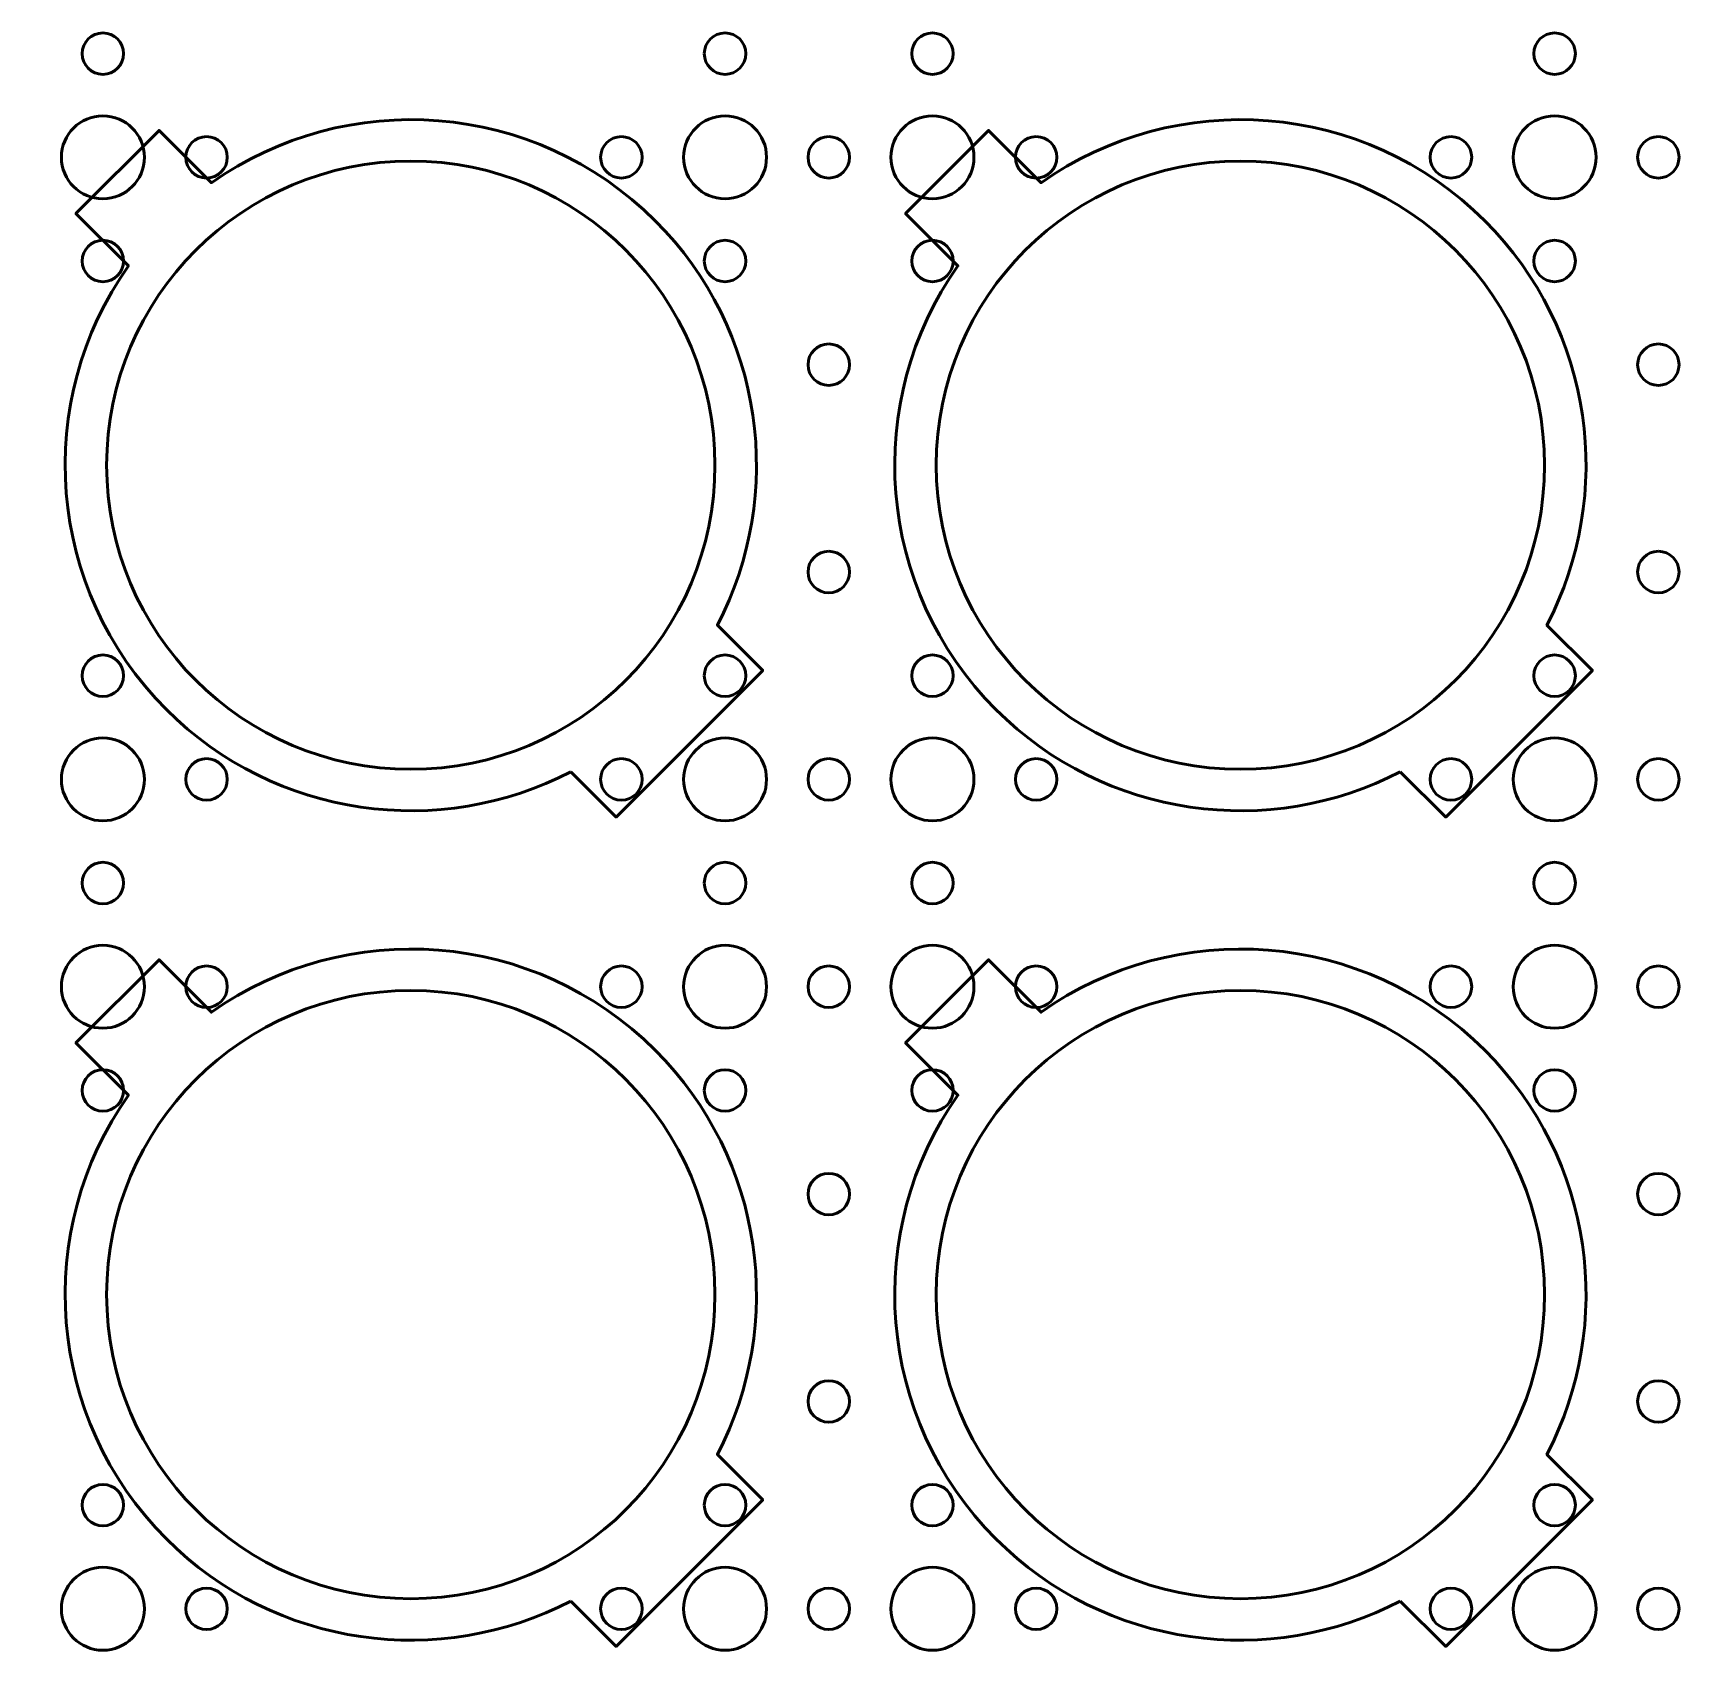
# Model space of a CAD drawing. Header units: centimetres. Extents: x -25 to 25, y -21 to 21.
# Drawn here: x -12.76 to -0.85, y -2.69 to 9.15 of the extents above; entities that cross this region are included whole.
import ezdxf

# ---------------------------------------------------------------- set-up
doc = ezdxf.new("R2010")
doc.units = ezdxf.units.CM
doc.header["$MEASUREMENT"] = 0
doc.layers.add('Layer 1', color=7, linetype='Continuous')

msp = doc.modelspace()

# ---------------------------------------------------------------- linework, layer by layer
at = {"layer": 'Layer 1', "lineweight": 53}
for centre in [(-10.02284, 6.02285), (-4.02284, 6.02285), (-10.02284, 0.02285), (-4.02284, 0.02285)]:
    msp.add_ellipse(centre, major_axis=(0, 2.2), ratio=1, dxfattribs=at)
for points in [[(-12.4, 9.00002), (-12.4, 9.08286), (-12.33284, 9.15002), (-12.25, 9.15002), (-12.25, 9.15002), (-12.16716, 9.15002), (-12.1, 9.08286), (-12.1, 9.00002), (-12.1, 9.00002), (-12.1, 8.91718), (-12.16716, 8.85002), (-12.25, 8.85002), (-12.25, 8.85002), (-12.33284, 8.85002), (-12.4, 8.91718), (-12.4, 9.00002)], [(-7.9, 9.00002), (-7.9, 9.08286), (-7.83284, 9.15002), (-7.75, 9.15002), (-7.75, 9.15002), (-7.66716, 9.15002), (-7.6, 9.08286), (-7.6, 9.00002), (-7.6, 9.00002), (-7.6, 8.91718), (-7.66716, 8.85002), (-7.75, 8.85002), (-7.75, 8.85002), (-7.83284, 8.85002), (-7.9, 8.91718), (-7.9, 9.00002)], [(-6.4, 9.00002), (-6.4, 9.08286), (-6.33284, 9.15002), (-6.25, 9.15002), (-6.25, 9.15002), (-6.16716, 9.15002), (-6.1, 9.08286), (-6.1, 9.00002), (-6.1, 9.00002), (-6.1, 8.91718), (-6.16716, 8.85002), (-6.25, 8.85002), (-6.25, 8.85002), (-6.33284, 8.85002), (-6.4, 8.91718), (-6.4, 9.00002)], [(-1.9, 9.00002), (-1.9, 9.08286), (-1.83284, 9.15002), (-1.75, 9.15002), (-1.75, 9.15002), (-1.66716, 9.15002), (-1.6, 9.08286), (-1.6, 9.00002), (-1.6, 9.00002), (-1.6, 8.91718), (-1.66716, 8.85002), (-1.75, 8.85002), (-1.75, 8.85002), (-1.83284, 8.85002), (-1.9, 8.91718), (-1.9, 9.00002)], [(-12.25, 8.55002), (-12.08431, 8.55002), (-11.95, 8.41571), (-11.95, 8.25002), (-11.95, 8.25002), (-11.95, 8.08433), (-12.08431, 7.95002), (-12.25, 7.95002), (-12.25, 7.95002), (-12.41569, 7.95002), (-12.55, 8.08433), (-12.55, 8.25002), (-12.55, 8.25002), (-12.55, 8.41571), (-12.41569, 8.55002), (-12.25, 8.55002)], [(-7.75, 8.55002), (-7.58431, 8.55002), (-7.45, 8.41571), (-7.45, 8.25002), (-7.45, 8.25002), (-7.45, 8.08433), (-7.58431, 7.95002), (-7.75, 7.95002), (-7.75, 7.95002), (-7.91569, 7.95002), (-8.05, 8.08433), (-8.05, 8.25002), (-8.05, 8.25002), (-8.05, 8.41571), (-7.91569, 8.55002), (-7.75, 8.55002)], [(-6.25, 8.55002), (-6.08431, 8.55002), (-5.95, 8.41571), (-5.95, 8.25002), (-5.95, 8.25002), (-5.95, 8.08433), (-6.08431, 7.95002), (-6.25, 7.95002), (-6.25, 7.95002), (-6.41569, 7.95002), (-6.55, 8.08433), (-6.55, 8.25002), (-6.55, 8.25002), (-6.55, 8.41571), (-6.41569, 8.55002), (-6.25, 8.55002)], [(-1.75, 8.55002), (-1.58431, 8.55002), (-1.45, 8.41571), (-1.45, 8.25002), (-1.45, 8.25002), (-1.45, 8.08433), (-1.58431, 7.95002), (-1.75, 7.95002), (-1.75, 7.95002), (-1.91569, 7.95002), (-2.05, 8.08433), (-2.05, 8.25002), (-2.05, 8.25002), (-2.05, 8.41571), (-1.91569, 8.55002), (-1.75, 8.55002)], [(-11.5, 8.40002), (-11.41716, 8.40002), (-11.35, 8.33286), (-11.35, 8.25002), (-11.35, 8.25002), (-11.35, 8.16718), (-11.41716, 8.10002), (-11.5, 8.10002), (-11.5, 8.10002), (-11.58284, 8.10002), (-11.65, 8.16718), (-11.65, 8.25002), (-11.65, 8.25002), (-11.65, 8.33286), (-11.58284, 8.40002), (-11.5, 8.40002)], [(-8.5, 8.40002), (-8.41716, 8.40002), (-8.35, 8.33286), (-8.35, 8.25002), (-8.35, 8.25002), (-8.35, 8.16718), (-8.41716, 8.10002), (-8.5, 8.10002), (-8.5, 8.10002), (-8.58284, 8.10002), (-8.65, 8.16718), (-8.65, 8.25002), (-8.65, 8.25002), (-8.65, 8.33286), (-8.58284, 8.40002), (-8.5, 8.40002)], [(-7, 8.40002), (-6.91716, 8.40002), (-6.85, 8.33286), (-6.85, 8.25002), (-6.85, 8.25002), (-6.85, 8.16718), (-6.91716, 8.10002), (-7, 8.10002), (-7, 8.10002), (-7.08284, 8.10002), (-7.15, 8.16718), (-7.15, 8.25002), (-7.15, 8.25002), (-7.15, 8.33286), (-7.08284, 8.40002), (-7, 8.40002)], [(-5.5, 8.40002), (-5.41716, 8.40002), (-5.35, 8.33286), (-5.35, 8.25002), (-5.35, 8.25002), (-5.35, 8.16718), (-5.41716, 8.10002), (-5.5, 8.10002), (-5.5, 8.10002), (-5.58284, 8.10002), (-5.65, 8.16718), (-5.65, 8.25002), (-5.65, 8.25002), (-5.65, 8.33286), (-5.58284, 8.40002), (-5.5, 8.40002)], [(-2.5, 8.40002), (-2.41716, 8.40002), (-2.35, 8.33286), (-2.35, 8.25002), (-2.35, 8.25002), (-2.35, 8.16718), (-2.41716, 8.10002), (-2.5, 8.10002), (-2.5, 8.10002), (-2.58284, 8.10002), (-2.65, 8.16718), (-2.65, 8.25002), (-2.65, 8.25002), (-2.65, 8.33286), (-2.58284, 8.40002), (-2.5, 8.40002)], [(-1, 8.40002), (-0.91716, 8.40002), (-0.85, 8.33286), (-0.85, 8.25002), (-0.85, 8.25002), (-0.85, 8.16718), (-0.91716, 8.10002), (-1, 8.10002), (-1, 8.10002), (-1.08284, 8.10002), (-1.15, 8.16718), (-1.15, 8.25002), (-1.15, 8.25002), (-1.15, 8.33286), (-1.08284, 8.40002), (-1, 8.40002)], [(-12.4, 7.50002), (-12.4, 7.58286), (-12.33284, 7.65002), (-12.25, 7.65002), (-12.25, 7.65002), (-12.16716, 7.65002), (-12.1, 7.58286), (-12.1, 7.50002), (-12.1, 7.50002), (-12.1, 7.41718), (-12.16716, 7.35002), (-12.25, 7.35002), (-12.25, 7.35002), (-12.33284, 7.35002), (-12.4, 7.41718), (-12.4, 7.50002)], [(-7.9, 7.50002), (-7.9, 7.58286), (-7.83284, 7.65002), (-7.75, 7.65002), (-7.75, 7.65002), (-7.66716, 7.65002), (-7.6, 7.58286), (-7.6, 7.50002), (-7.6, 7.50002), (-7.6, 7.41718), (-7.66716, 7.35002), (-7.75, 7.35002), (-7.75, 7.35002), (-7.83284, 7.35002), (-7.9, 7.41718), (-7.9, 7.50002)], [(-6.4, 7.50002), (-6.4, 7.58286), (-6.33284, 7.65002), (-6.25, 7.65002), (-6.25, 7.65002), (-6.16716, 7.65002), (-6.1, 7.58286), (-6.1, 7.50002), (-6.1, 7.50002), (-6.1, 7.41718), (-6.16716, 7.35002), (-6.25, 7.35002), (-6.25, 7.35002), (-6.33284, 7.35002), (-6.4, 7.41718), (-6.4, 7.50002)], [(-1.9, 7.50002), (-1.9, 7.58286), (-1.83284, 7.65002), (-1.75, 7.65002), (-1.75, 7.65002), (-1.66716, 7.65002), (-1.6, 7.58286), (-1.6, 7.50002), (-1.6, 7.50002), (-1.6, 7.41718), (-1.66716, 7.35002), (-1.75, 7.35002), (-1.75, 7.35002), (-1.83284, 7.35002), (-1.9, 7.41718), (-1.9, 7.50002)], [(-7, 6.90002), (-6.91716, 6.90002), (-6.85, 6.83286), (-6.85, 6.75002), (-6.85, 6.75002), (-6.85, 6.66718), (-6.91716, 6.60002), (-7, 6.60002), (-7, 6.60002), (-7.08284, 6.60002), (-7.15, 6.66718), (-7.15, 6.75002), (-7.15, 6.75002), (-7.15, 6.83286), (-7.08284, 6.90002), (-7, 6.90002)], [(-1, 6.90002), (-0.91716, 6.90002), (-0.85, 6.83286), (-0.85, 6.75002), (-0.85, 6.75002), (-0.85, 6.66718), (-0.91716, 6.60002), (-1, 6.60002), (-1, 6.60002), (-1.08284, 6.60002), (-1.15, 6.66718), (-1.15, 6.75002), (-1.15, 6.75002), (-1.15, 6.83286), (-1.08284, 6.90002), (-1, 6.90002)], [(-7, 5.40002), (-6.91716, 5.40002), (-6.85, 5.33286), (-6.85, 5.25002), (-6.85, 5.25002), (-6.85, 5.16718), (-6.91716, 5.10002), (-7, 5.10002), (-7, 5.10002), (-7.08284, 5.10002), (-7.15, 5.16718), (-7.15, 5.25002), (-7.15, 5.25002), (-7.15, 5.33286), (-7.08284, 5.40002), (-7, 5.40002)], [(-1, 5.40002), (-0.91716, 5.40002), (-0.85, 5.33286), (-0.85, 5.25002), (-0.85, 5.25002), (-0.85, 5.16718), (-0.91716, 5.10002), (-1, 5.10002), (-1, 5.10002), (-1.08284, 5.10002), (-1.15, 5.16718), (-1.15, 5.25002), (-1.15, 5.25002), (-1.15, 5.33286), (-1.08284, 5.40002), (-1, 5.40002)], [(-12.4, 4.50002), (-12.4, 4.58286), (-12.33284, 4.65002), (-12.25, 4.65002), (-12.25, 4.65002), (-12.16716, 4.65002), (-12.1, 4.58286), (-12.1, 4.50002), (-12.1, 4.50002), (-12.1, 4.41718), (-12.16716, 4.35002), (-12.25, 4.35002), (-12.25, 4.35002), (-12.33284, 4.35002), (-12.4, 4.41718), (-12.4, 4.50002)], [(-7.9, 4.50002), (-7.9, 4.58286), (-7.83284, 4.65002), (-7.75, 4.65002), (-7.75, 4.65002), (-7.66716, 4.65002), (-7.6, 4.58286), (-7.6, 4.50002), (-7.6, 4.50002), (-7.6, 4.41718), (-7.66716, 4.35002), (-7.75, 4.35002), (-7.75, 4.35002), (-7.83284, 4.35002), (-7.9, 4.41718), (-7.9, 4.50002)], [(-6.4, 4.50002), (-6.4, 4.58286), (-6.33284, 4.65002), (-6.25, 4.65002), (-6.25, 4.65002), (-6.16716, 4.65002), (-6.1, 4.58286), (-6.1, 4.50002), (-6.1, 4.50002), (-6.1, 4.41718), (-6.16716, 4.35002), (-6.25, 4.35002), (-6.25, 4.35002), (-6.33284, 4.35002), (-6.4, 4.41718), (-6.4, 4.50002)], [(-1.9, 4.50002), (-1.9, 4.58286), (-1.83284, 4.65002), (-1.75, 4.65002), (-1.75, 4.65002), (-1.66716, 4.65002), (-1.6, 4.58286), (-1.6, 4.50002), (-1.6, 4.50002), (-1.6, 4.41718), (-1.66716, 4.35002), (-1.75, 4.35002), (-1.75, 4.35002), (-1.83284, 4.35002), (-1.9, 4.41718), (-1.9, 4.50002)], [(-12.25, 4.05002), (-12.08431, 4.05002), (-11.95, 3.91571), (-11.95, 3.75002), (-11.95, 3.75002), (-11.95, 3.58433), (-12.08431, 3.45002), (-12.25, 3.45002), (-12.25, 3.45002), (-12.41569, 3.45002), (-12.55, 3.58433), (-12.55, 3.75002), (-12.55, 3.75002), (-12.55, 3.91571), (-12.41569, 4.05002), (-12.25, 4.05002)], [(-7.75, 4.05002), (-7.58431, 4.05002), (-7.45, 3.91571), (-7.45, 3.75002), (-7.45, 3.75002), (-7.45, 3.58433), (-7.58431, 3.45002), (-7.75, 3.45002), (-7.75, 3.45002), (-7.91569, 3.45002), (-8.05, 3.58433), (-8.05, 3.75002), (-8.05, 3.75002), (-8.05, 3.91571), (-7.91569, 4.05002), (-7.75, 4.05002)], [(-6.25, 4.05002), (-6.08431, 4.05002), (-5.95, 3.91571), (-5.95, 3.75002), (-5.95, 3.75002), (-5.95, 3.58433), (-6.08431, 3.45002), (-6.25, 3.45002), (-6.25, 3.45002), (-6.41569, 3.45002), (-6.55, 3.58433), (-6.55, 3.75002), (-6.55, 3.75002), (-6.55, 3.91571), (-6.41569, 4.05002), (-6.25, 4.05002)], [(-1.75, 4.05002), (-1.58431, 4.05002), (-1.45, 3.91571), (-1.45, 3.75002), (-1.45, 3.75002), (-1.45, 3.58433), (-1.58431, 3.45002), (-1.75, 3.45002), (-1.75, 3.45002), (-1.91569, 3.45002), (-2.05, 3.58433), (-2.05, 3.75002), (-2.05, 3.75002), (-2.05, 3.91571), (-1.91569, 4.05002), (-1.75, 4.05002)], [(-11.5, 3.90002), (-11.41716, 3.90002), (-11.35, 3.83286), (-11.35, 3.75002), (-11.35, 3.75002), (-11.35, 3.66718), (-11.41716, 3.60002), (-11.5, 3.60002), (-11.5, 3.60002), (-11.58284, 3.60002), (-11.65, 3.66718), (-11.65, 3.75002), (-11.65, 3.75002), (-11.65, 3.83286), (-11.58284, 3.90002), (-11.5, 3.90002)], [(-8.5, 3.90002), (-8.41716, 3.90002), (-8.35, 3.83286), (-8.35, 3.75002), (-8.35, 3.75002), (-8.35, 3.66718), (-8.41716, 3.60002), (-8.5, 3.60002), (-8.5, 3.60002), (-8.58284, 3.60002), (-8.65, 3.66718), (-8.65, 3.75002), (-8.65, 3.75002), (-8.65, 3.83286), (-8.58284, 3.90002), (-8.5, 3.90002)], [(-7, 3.90002), (-6.91716, 3.90002), (-6.85, 3.83286), (-6.85, 3.75002), (-6.85, 3.75002), (-6.85, 3.66718), (-6.91716, 3.60002), (-7, 3.60002), (-7, 3.60002), (-7.08284, 3.60002), (-7.15, 3.66718), (-7.15, 3.75002), (-7.15, 3.75002), (-7.15, 3.83286), (-7.08284, 3.90002), (-7, 3.90002)], [(-5.5, 3.90002), (-5.41716, 3.90002), (-5.35, 3.83286), (-5.35, 3.75002), (-5.35, 3.75002), (-5.35, 3.66718), (-5.41716, 3.60002), (-5.5, 3.60002), (-5.5, 3.60002), (-5.58284, 3.60002), (-5.65, 3.66718), (-5.65, 3.75002), (-5.65, 3.75002), (-5.65, 3.83286), (-5.58284, 3.90002), (-5.5, 3.90002)], [(-2.5, 3.90002), (-2.41716, 3.90002), (-2.35, 3.83286), (-2.35, 3.75002), (-2.35, 3.75002), (-2.35, 3.66718), (-2.41716, 3.60002), (-2.5, 3.60002), (-2.5, 3.60002), (-2.58284, 3.60002), (-2.65, 3.66718), (-2.65, 3.75002), (-2.65, 3.75002), (-2.65, 3.83286), (-2.58284, 3.90002), (-2.5, 3.90002)], [(-1, 3.90002), (-0.91716, 3.90002), (-0.85, 3.83286), (-0.85, 3.75002), (-0.85, 3.75002), (-0.85, 3.66718), (-0.91716, 3.60002), (-1, 3.60002), (-1, 3.60002), (-1.08284, 3.60002), (-1.15, 3.66718), (-1.15, 3.75002), (-1.15, 3.75002), (-1.15, 3.83286), (-1.08284, 3.90002), (-1, 3.90002)], [(-12.4, 3.00002), (-12.4, 3.08286), (-12.33284, 3.15002), (-12.25, 3.15002), (-12.25, 3.15002), (-12.16716, 3.15002), (-12.1, 3.08286), (-12.1, 3.00002), (-12.1, 3.00002), (-12.1, 2.91718), (-12.16716, 2.85002), (-12.25, 2.85002), (-12.25, 2.85002), (-12.33284, 2.85002), (-12.4, 2.91718), (-12.4, 3.00002)], [(-7.9, 3.00002), (-7.9, 3.08286), (-7.83284, 3.15002), (-7.75, 3.15002), (-7.75, 3.15002), (-7.66716, 3.15002), (-7.6, 3.08286), (-7.6, 3.00002), (-7.6, 3.00002), (-7.6, 2.91718), (-7.66716, 2.85002), (-7.75, 2.85002), (-7.75, 2.85002), (-7.83284, 2.85002), (-7.9, 2.91718), (-7.9, 3.00002)], [(-6.4, 3.00002), (-6.4, 3.08286), (-6.33284, 3.15002), (-6.25, 3.15002), (-6.25, 3.15002), (-6.16716, 3.15002), (-6.1, 3.08286), (-6.1, 3.00002), (-6.1, 3.00002), (-6.1, 2.91718), (-6.16716, 2.85002), (-6.25, 2.85002), (-6.25, 2.85002), (-6.33284, 2.85002), (-6.4, 2.91718), (-6.4, 3.00002)], [(-1.9, 3.00002), (-1.9, 3.08286), (-1.83284, 3.15002), (-1.75, 3.15002), (-1.75, 3.15002), (-1.66716, 3.15002), (-1.6, 3.08286), (-1.6, 3.00002), (-1.6, 3.00002), (-1.6, 2.91718), (-1.66716, 2.85002), (-1.75, 2.85002), (-1.75, 2.85002), (-1.83284, 2.85002), (-1.9, 2.91718), (-1.9, 3.00002)], [(-12.25, 2.55002), (-12.08431, 2.55002), (-11.95, 2.41571), (-11.95, 2.25002), (-11.95, 2.25002), (-11.95, 2.08433), (-12.08431, 1.95002), (-12.25, 1.95002), (-12.25, 1.95002), (-12.41569, 1.95002), (-12.55, 2.08433), (-12.55, 2.25002), (-12.55, 2.25002), (-12.55, 2.41571), (-12.41569, 2.55002), (-12.25, 2.55002)], [(-7.75, 2.55002), (-7.58431, 2.55002), (-7.45, 2.41571), (-7.45, 2.25002), (-7.45, 2.25002), (-7.45, 2.08433), (-7.58431, 1.95002), (-7.75, 1.95002), (-7.75, 1.95002), (-7.91569, 1.95002), (-8.05, 2.08433), (-8.05, 2.25002), (-8.05, 2.25002), (-8.05, 2.41571), (-7.91569, 2.55002), (-7.75, 2.55002)], [(-6.25, 2.55002), (-6.08431, 2.55002), (-5.95, 2.41571), (-5.95, 2.25002), (-5.95, 2.25002), (-5.95, 2.08433), (-6.08431, 1.95002), (-6.25, 1.95002), (-6.25, 1.95002), (-6.41569, 1.95002), (-6.55, 2.08433), (-6.55, 2.25002), (-6.55, 2.25002), (-6.55, 2.41571), (-6.41569, 2.55002), (-6.25, 2.55002)], [(-1.75, 2.55002), (-1.58431, 2.55002), (-1.45, 2.41571), (-1.45, 2.25002), (-1.45, 2.25002), (-1.45, 2.08433), (-1.58431, 1.95002), (-1.75, 1.95002), (-1.75, 1.95002), (-1.91569, 1.95002), (-2.05, 2.08433), (-2.05, 2.25002), (-2.05, 2.25002), (-2.05, 2.41571), (-1.91569, 2.55002), (-1.75, 2.55002)], [(-11.5, 2.40002), (-11.41716, 2.40002), (-11.35, 2.33286), (-11.35, 2.25002), (-11.35, 2.25002), (-11.35, 2.16718), (-11.41716, 2.10002), (-11.5, 2.10002), (-11.5, 2.10002), (-11.58284, 2.10002), (-11.65, 2.16718), (-11.65, 2.25002), (-11.65, 2.25002), (-11.65, 2.33286), (-11.58284, 2.40002), (-11.5, 2.40002)], [(-8.5, 2.40002), (-8.41716, 2.40002), (-8.35, 2.33286), (-8.35, 2.25002), (-8.35, 2.25002), (-8.35, 2.16718), (-8.41716, 2.10002), (-8.5, 2.10002), (-8.5, 2.10002), (-8.58284, 2.10002), (-8.65, 2.16718), (-8.65, 2.25002), (-8.65, 2.25002), (-8.65, 2.33286), (-8.58284, 2.40002), (-8.5, 2.40002)], [(-7, 2.40002), (-6.91716, 2.40002), (-6.85, 2.33286), (-6.85, 2.25002), (-6.85, 2.25002), (-6.85, 2.16718), (-6.91716, 2.10002), (-7, 2.10002), (-7, 2.10002), (-7.08284, 2.10002), (-7.15, 2.16718), (-7.15, 2.25002), (-7.15, 2.25002), (-7.15, 2.33286), (-7.08284, 2.40002), (-7, 2.40002)], [(-5.5, 2.40002), (-5.41716, 2.40002), (-5.35, 2.33286), (-5.35, 2.25002), (-5.35, 2.25002), (-5.35, 2.16718), (-5.41716, 2.10002), (-5.5, 2.10002), (-5.5, 2.10002), (-5.58284, 2.10002), (-5.65, 2.16718), (-5.65, 2.25002), (-5.65, 2.25002), (-5.65, 2.33286), (-5.58284, 2.40002), (-5.5, 2.40002)], [(-2.5, 2.40002), (-2.41716, 2.40002), (-2.35, 2.33286), (-2.35, 2.25002), (-2.35, 2.25002), (-2.35, 2.16718), (-2.41716, 2.10002), (-2.5, 2.10002), (-2.5, 2.10002), (-2.58284, 2.10002), (-2.65, 2.16718), (-2.65, 2.25002), (-2.65, 2.25002), (-2.65, 2.33286), (-2.58284, 2.40002), (-2.5, 2.40002)], [(-1, 2.40002), (-0.91716, 2.40002), (-0.85, 2.33286), (-0.85, 2.25002), (-0.85, 2.25002), (-0.85, 2.16718), (-0.91716, 2.10002), (-1, 2.10002), (-1, 2.10002), (-1.08284, 2.10002), (-1.15, 2.16718), (-1.15, 2.25002), (-1.15, 2.25002), (-1.15, 2.33286), (-1.08284, 2.40002), (-1, 2.40002)], [(-12.4, 1.50002), (-12.4, 1.58286), (-12.33284, 1.65002), (-12.25, 1.65002), (-12.25, 1.65002), (-12.16716, 1.65002), (-12.1, 1.58286), (-12.1, 1.50002), (-12.1, 1.50002), (-12.1, 1.41718), (-12.16716, 1.35002), (-12.25, 1.35002), (-12.25, 1.35002), (-12.33284, 1.35002), (-12.4, 1.41718), (-12.4, 1.50002)], [(-7.9, 1.50002), (-7.9, 1.58286), (-7.83284, 1.65002), (-7.75, 1.65002), (-7.75, 1.65002), (-7.66716, 1.65002), (-7.6, 1.58286), (-7.6, 1.50002), (-7.6, 1.50002), (-7.6, 1.41718), (-7.66716, 1.35002), (-7.75, 1.35002), (-7.75, 1.35002), (-7.83284, 1.35002), (-7.9, 1.41718), (-7.9, 1.50002)], [(-6.4, 1.50002), (-6.4, 1.58286), (-6.33284, 1.65002), (-6.25, 1.65002), (-6.25, 1.65002), (-6.16716, 1.65002), (-6.1, 1.58286), (-6.1, 1.50002), (-6.1, 1.50002), (-6.1, 1.41718), (-6.16716, 1.35002), (-6.25, 1.35002), (-6.25, 1.35002), (-6.33284, 1.35002), (-6.4, 1.41718), (-6.4, 1.50002)], [(-1.9, 1.50002), (-1.9, 1.58286), (-1.83284, 1.65002), (-1.75, 1.65002), (-1.75, 1.65002), (-1.66716, 1.65002), (-1.6, 1.58286), (-1.6, 1.50002), (-1.6, 1.50002), (-1.6, 1.41718), (-1.66716, 1.35002), (-1.75, 1.35002), (-1.75, 1.35002), (-1.83284, 1.35002), (-1.9, 1.41718), (-1.9, 1.50002)], [(-7, 0.90002), (-6.91716, 0.90002), (-6.85, 0.83286), (-6.85, 0.75002), (-6.85, 0.75002), (-6.85, 0.66718), (-6.91716, 0.60002), (-7, 0.60002), (-7, 0.60002), (-7.08284, 0.60002), (-7.15, 0.66718), (-7.15, 0.75002), (-7.15, 0.75002), (-7.15, 0.83286), (-7.08284, 0.90002), (-7, 0.90002)], [(-1, 0.90002), (-0.91716, 0.90002), (-0.85, 0.83286), (-0.85, 0.75002), (-0.85, 0.75002), (-0.85, 0.66718), (-0.91716, 0.60002), (-1, 0.60002), (-1, 0.60002), (-1.08284, 0.60002), (-1.15, 0.66718), (-1.15, 0.75002), (-1.15, 0.75002), (-1.15, 0.83286), (-1.08284, 0.90002), (-1, 0.90002)], [(-7, -0.59998), (-6.91716, -0.59998), (-6.85, -0.66714), (-6.85, -0.74998), (-6.85, -0.74998), (-6.85, -0.83282), (-6.91716, -0.89998), (-7, -0.89998), (-7, -0.89998), (-7.08284, -0.89998), (-7.15, -0.83282), (-7.15, -0.74998), (-7.15, -0.74998), (-7.15, -0.66714), (-7.08284, -0.59998), (-7, -0.59998)], [(-1, -0.59998), (-0.91716, -0.59998), (-0.85, -0.66714), (-0.85, -0.74998), (-0.85, -0.74998), (-0.85, -0.83282), (-0.91716, -0.89998), (-1, -0.89998), (-1, -0.89998), (-1.08284, -0.89998), (-1.15, -0.83282), (-1.15, -0.74998), (-1.15, -0.74998), (-1.15, -0.66714), (-1.08284, -0.59998), (-1, -0.59998)], [(-12.4, -1.49998), (-12.4, -1.41714), (-12.33284, -1.34998), (-12.25, -1.34998), (-12.25, -1.34998), (-12.16716, -1.34998), (-12.1, -1.41714), (-12.1, -1.49998), (-12.1, -1.49998), (-12.1, -1.58282), (-12.16716, -1.64998), (-12.25, -1.64998), (-12.25, -1.64998), (-12.33284, -1.64998), (-12.4, -1.58282), (-12.4, -1.49998)], [(-7.9, -1.49998), (-7.9, -1.41714), (-7.83284, -1.34998), (-7.75, -1.34998), (-7.75, -1.34998), (-7.66716, -1.34998), (-7.6, -1.41714), (-7.6, -1.49998), (-7.6, -1.49998), (-7.6, -1.58282), (-7.66716, -1.64998), (-7.75, -1.64998), (-7.75, -1.64998), (-7.83284, -1.64998), (-7.9, -1.58282), (-7.9, -1.49998)], [(-6.4, -1.49998), (-6.4, -1.41714), (-6.33284, -1.34998), (-6.25, -1.34998), (-6.25, -1.34998), (-6.16716, -1.34998), (-6.1, -1.41714), (-6.1, -1.49998), (-6.1, -1.49998), (-6.1, -1.58282), (-6.16716, -1.64998), (-6.25, -1.64998), (-6.25, -1.64998), (-6.33284, -1.64998), (-6.4, -1.58282), (-6.4, -1.49998)], [(-1.9, -1.49998), (-1.9, -1.41714), (-1.83284, -1.34998), (-1.75, -1.34998), (-1.75, -1.34998), (-1.66716, -1.34998), (-1.6, -1.41714), (-1.6, -1.49998), (-1.6, -1.49998), (-1.6, -1.58282), (-1.66716, -1.64998), (-1.75, -1.64998), (-1.75, -1.64998), (-1.83284, -1.64998), (-1.9, -1.58282), (-1.9, -1.49998)], [(-12.25, -1.94998), (-12.08431, -1.94998), (-11.95, -2.08429), (-11.95, -2.24998), (-11.95, -2.24998), (-11.95, -2.41567), (-12.08431, -2.54998), (-12.25, -2.54998), (-12.25, -2.54998), (-12.41569, -2.54998), (-12.55, -2.41567), (-12.55, -2.24998), (-12.55, -2.24998), (-12.55, -2.08429), (-12.41569, -1.94998), (-12.25, -1.94998)], [(-7.75, -1.94998), (-7.58431, -1.94998), (-7.45, -2.08429), (-7.45, -2.24998), (-7.45, -2.24998), (-7.45, -2.41567), (-7.58431, -2.54998), (-7.75, -2.54998), (-7.75, -2.54998), (-7.91569, -2.54998), (-8.05, -2.41567), (-8.05, -2.24998), (-8.05, -2.24998), (-8.05, -2.08429), (-7.91569, -1.94998), (-7.75, -1.94998)], [(-6.25, -1.94998), (-6.08431, -1.94998), (-5.95, -2.08429), (-5.95, -2.24998), (-5.95, -2.24998), (-5.95, -2.41567), (-6.08431, -2.54998), (-6.25, -2.54998), (-6.25, -2.54998), (-6.41569, -2.54998), (-6.55, -2.41567), (-6.55, -2.24998), (-6.55, -2.24998), (-6.55, -2.08429), (-6.41569, -1.94998), (-6.25, -1.94998)], [(-1.75, -1.94998), (-1.58431, -1.94998), (-1.45, -2.08429), (-1.45, -2.24998), (-1.45, -2.24998), (-1.45, -2.41567), (-1.58431, -2.54998), (-1.75, -2.54998), (-1.75, -2.54998), (-1.91569, -2.54998), (-2.05, -2.41567), (-2.05, -2.24998), (-2.05, -2.24998), (-2.05, -2.08429), (-1.91569, -1.94998), (-1.75, -1.94998)], [(-11.5, -2.09998), (-11.41716, -2.09998), (-11.35, -2.16714), (-11.35, -2.24998), (-11.35, -2.24998), (-11.35, -2.33282), (-11.41716, -2.39998), (-11.5, -2.39998), (-11.5, -2.39998), (-11.58284, -2.39998), (-11.65, -2.33282), (-11.65, -2.24998), (-11.65, -2.24998), (-11.65, -2.16714), (-11.58284, -2.09998), (-11.5, -2.09998)], [(-8.5, -2.09998), (-8.41716, -2.09998), (-8.35, -2.16714), (-8.35, -2.24998), (-8.35, -2.24998), (-8.35, -2.33282), (-8.41716, -2.39998), (-8.5, -2.39998), (-8.5, -2.39998), (-8.58284, -2.39998), (-8.65, -2.33282), (-8.65, -2.24998), (-8.65, -2.24998), (-8.65, -2.16714), (-8.58284, -2.09998), (-8.5, -2.09998)], [(-7, -2.09998), (-6.91716, -2.09998), (-6.85, -2.16714), (-6.85, -2.24998), (-6.85, -2.24998), (-6.85, -2.33282), (-6.91716, -2.39998), (-7, -2.39998), (-7, -2.39998), (-7.08284, -2.39998), (-7.15, -2.33282), (-7.15, -2.24998), (-7.15, -2.24998), (-7.15, -2.16714), (-7.08284, -2.09998), (-7, -2.09998)], [(-5.5, -2.09998), (-5.41716, -2.09998), (-5.35, -2.16714), (-5.35, -2.24998), (-5.35, -2.24998), (-5.35, -2.33282), (-5.41716, -2.39998), (-5.5, -2.39998), (-5.5, -2.39998), (-5.58284, -2.39998), (-5.65, -2.33282), (-5.65, -2.24998), (-5.65, -2.24998), (-5.65, -2.16714), (-5.58284, -2.09998), (-5.5, -2.09998)], [(-2.5, -2.09998), (-2.41716, -2.09998), (-2.35, -2.16714), (-2.35, -2.24998), (-2.35, -2.24998), (-2.35, -2.33282), (-2.41716, -2.39998), (-2.5, -2.39998), (-2.5, -2.39998), (-2.58284, -2.39998), (-2.65, -2.33282), (-2.65, -2.24998), (-2.65, -2.24998), (-2.65, -2.16714), (-2.58284, -2.09998), (-2.5, -2.09998)], [(-1, -2.09998), (-0.91716, -2.09998), (-0.85, -2.16714), (-0.85, -2.24998), (-0.85, -2.24998), (-0.85, -2.33282), (-0.91716, -2.39998), (-1, -2.39998), (-1, -2.39998), (-1.08284, -2.39998), (-1.15, -2.33282), (-1.15, -2.24998), (-1.15, -2.24998), (-1.15, -2.16714), (-1.08284, -2.09998), (-1, -2.09998)]]:
    msp.add_open_spline(points, degree=3, knots=[0, 0, 0, 0, 0.2, 0.2, 0.2, 0.2, 0.4, 0.4, 0.4, 0.4, 0.6, 0.6, 0.6, 0.6, 1, 1, 1, 1], dxfattribs=at)
at = {"layer": 'Layer 1', "color": 5, "lineweight": 53}
for points in [[(-8.86639, 3.80574), (-9.80885, 3.31382), (-10.99907, 3.46354), (-11.7906, 4.25508), (-11.7906, 4.25508), (-12.66446, 5.12894), (-12.75602, 6.48869), (-12.06557, 7.46454), (-12.06557, 7.46454), (-12.06557, 7.46454), (-12.44468, 7.84365), (-12.44468, 7.84365), (-12.44468, 7.84365), (-12.44468, 7.84365), (-11.84364, 8.44469), (-11.84364, 8.44469), (-11.84364, 8.44469), (-11.84364, 8.44469), (-11.46453, 8.06558), (-11.46453, 8.06558), (-11.46453, 8.06558), (-10.48868, 8.75603), (-9.12893, 8.66447), (-8.25507, 7.79061), (-8.25507, 7.79061), (-7.46353, 6.99908), (-7.31381, 5.80886), (-7.80573, 4.8664), (-7.80573, 4.8664), (-7.80573, 4.8664), (-7.47725, 4.53792), (-7.47725, 4.53792), (-7.47725, 4.53792), (-7.47725, 4.53792), (-8.53791, 3.47726), (-8.53791, 3.47726), (-8.53791, 3.47726), (-8.53791, 3.47726), (-8.86639, 3.80574), (-8.86639, 3.80574)], [(-2.86639, 3.80574), (-3.80885, 3.31382), (-4.99907, 3.46354), (-5.7906, 4.25508), (-5.7906, 4.25508), (-6.66446, 5.12894), (-6.75602, 6.48869), (-6.06557, 7.46454), (-6.06557, 7.46454), (-6.06557, 7.46454), (-6.44468, 7.84365), (-6.44468, 7.84365), (-6.44468, 7.84365), (-6.44468, 7.84365), (-5.84364, 8.44469), (-5.84364, 8.44469), (-5.84364, 8.44469), (-5.84364, 8.44469), (-5.46453, 8.06558), (-5.46453, 8.06558), (-5.46453, 8.06558), (-4.48868, 8.75603), (-3.12893, 8.66447), (-2.25507, 7.79061), (-2.25507, 7.79061), (-1.46353, 6.99908), (-1.31381, 5.80886), (-1.80573, 4.8664), (-1.80573, 4.8664), (-1.80573, 4.8664), (-1.47725, 4.53792), (-1.47725, 4.53792), (-1.47725, 4.53792), (-1.47725, 4.53792), (-2.53791, 3.47726), (-2.53791, 3.47726), (-2.53791, 3.47726), (-2.53791, 3.47726), (-2.86639, 3.80574), (-2.86639, 3.80574)], [(-8.86639, -2.19426), (-9.80885, -2.68618), (-10.99907, -2.53646), (-11.7906, -1.74492), (-11.7906, -1.74492), (-12.66446, -0.87106), (-12.75602, 0.48869), (-12.06557, 1.46454), (-12.06557, 1.46454), (-12.06557, 1.46454), (-12.44468, 1.84365), (-12.44468, 1.84365), (-12.44468, 1.84365), (-12.44468, 1.84365), (-11.84364, 2.44469), (-11.84364, 2.44469), (-11.84364, 2.44469), (-11.84364, 2.44469), (-11.46453, 2.06558), (-11.46453, 2.06558), (-11.46453, 2.06558), (-10.48868, 2.75603), (-9.12893, 2.66447), (-8.25507, 1.79061), (-8.25507, 1.79061), (-7.46353, 0.99908), (-7.31381, -0.19114), (-7.80573, -1.1336), (-7.80573, -1.1336), (-7.80573, -1.1336), (-7.47725, -1.46208), (-7.47725, -1.46208), (-7.47725, -1.46208), (-7.47725, -1.46208), (-8.53791, -2.52274), (-8.53791, -2.52274), (-8.53791, -2.52274), (-8.53791, -2.52274), (-8.86639, -2.19426), (-8.86639, -2.19426)], [(-2.86639, -2.19426), (-3.80885, -2.68618), (-4.99907, -2.53646), (-5.7906, -1.74492), (-5.7906, -1.74492), (-6.66446, -0.87106), (-6.75602, 0.48869), (-6.06557, 1.46454), (-6.06557, 1.46454), (-6.06557, 1.46454), (-6.44468, 1.84365), (-6.44468, 1.84365), (-6.44468, 1.84365), (-6.44468, 1.84365), (-5.84364, 2.44469), (-5.84364, 2.44469), (-5.84364, 2.44469), (-5.84364, 2.44469), (-5.46453, 2.06558), (-5.46453, 2.06558), (-5.46453, 2.06558), (-4.48868, 2.75603), (-3.12893, 2.66447), (-2.25507, 1.79061), (-2.25507, 1.79061), (-1.46353, 0.99908), (-1.31381, -0.19114), (-1.80573, -1.1336), (-1.80573, -1.1336), (-1.80573, -1.1336), (-1.47725, -1.46208), (-1.47725, -1.46208), (-1.47725, -1.46208), (-1.47725, -1.46208), (-2.53791, -2.52274), (-2.53791, -2.52274), (-2.53791, -2.52274), (-2.53791, -2.52274), (-2.86639, -2.19426), (-2.86639, -2.19426)]]:
    msp.add_open_spline(points, degree=3, knots=[0, 0, 0, 0, 0.09090909, 0.09090909, 0.09090909, 0.09090909, 0.18181818, 0.18181818, 0.18181818, 0.18181818, 0.27272727, 0.27272727, 0.27272727, 0.27272727, 0.36363636, 0.36363636, 0.36363636, 0.36363636, 0.45454545, 0.45454545, 0.45454545, 0.45454545, 0.54545455, 0.54545455, 0.54545455, 0.54545455, 0.63636364, 0.63636364, 0.63636364, 0.63636364, 0.72727273, 0.72727273, 0.72727273, 0.72727273, 0.81818182, 0.81818182, 0.81818182, 0.81818182, 1, 1, 1, 1], dxfattribs=at)

doc.saveas('drawing.dxf')
